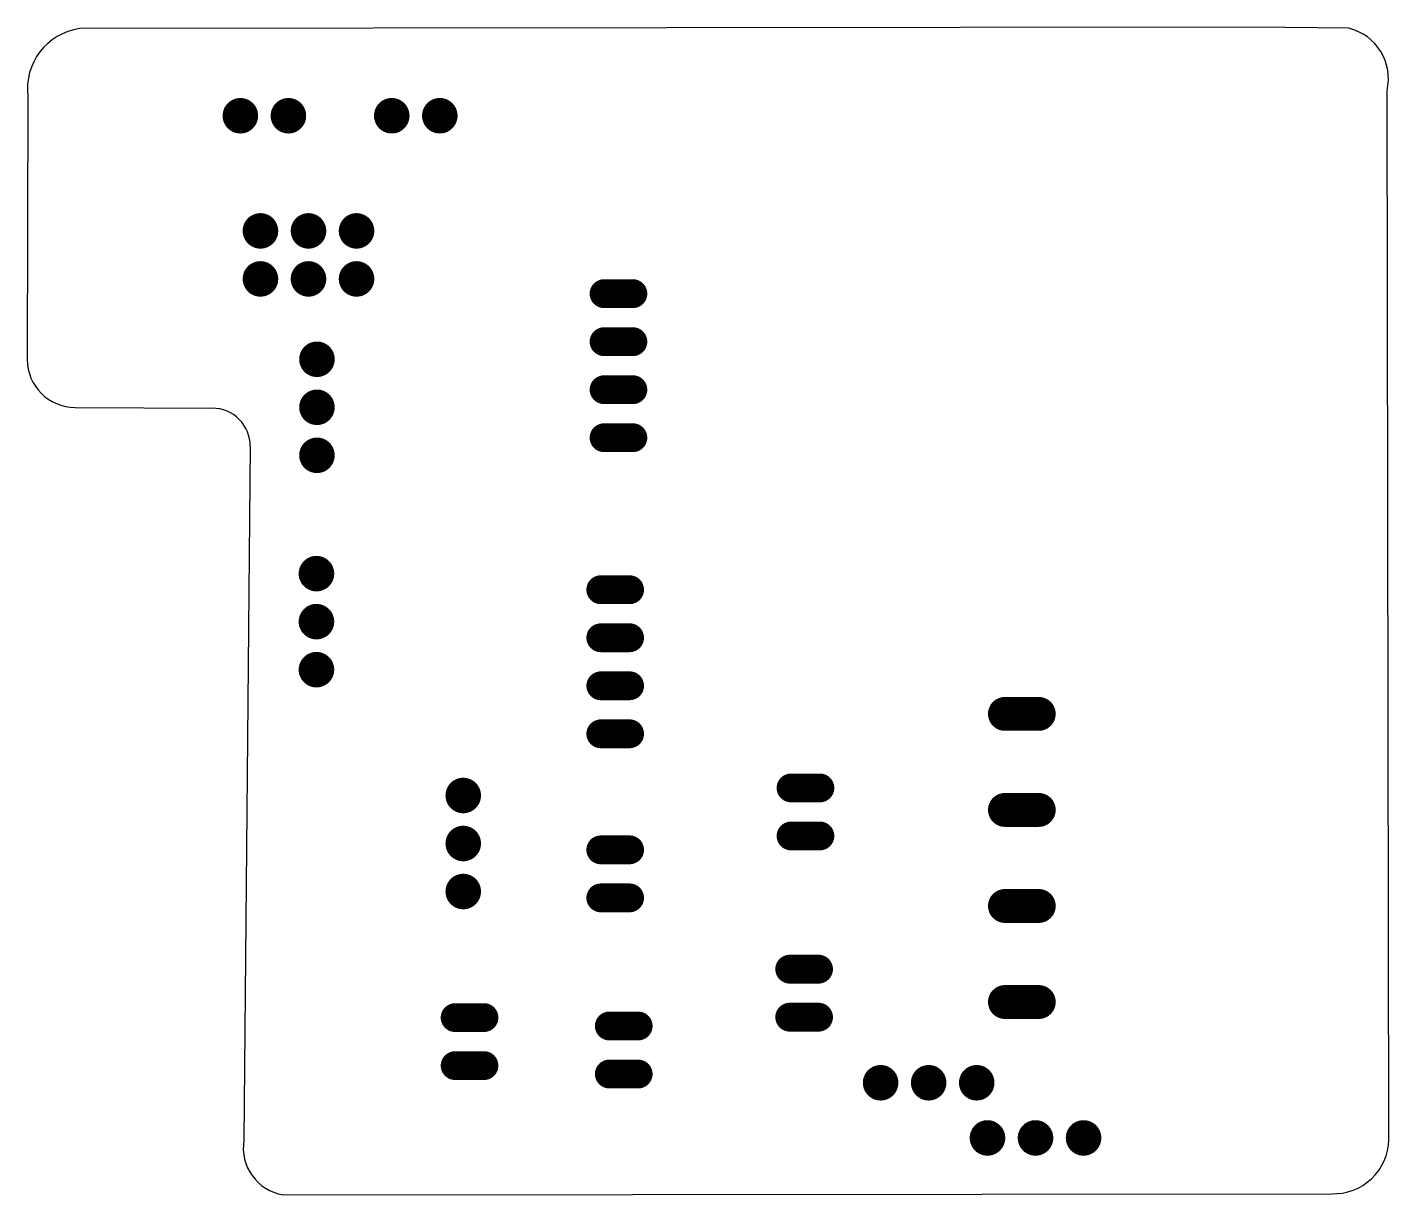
# Model space of a CAD drawing. Extents: x -4.8 to 67.2, y 19.6 to 81.3.
import ezdxf

# ---------------------------------------------------------------- set-up
doc = ezdxf.new("R2010")
doc.units = 0
doc.layers.add('17', color=110, linetype='CONTINUOUS')
doc.layers.add('20', color=31, linetype='CONTINUOUS')

# ---------------------------------------------------------------- blocks, each defined once
blk = doc.blocks.new('ROUNDP')
at = {"const_width": 0.5}
blk.add_lwpolyline([(0, -0.25, 1), (0, 0.25, 1), (0, -0.25)], format="xyb", dxfattribs=at)
blk = doc.blocks.new('LONGP100')
at = {"const_width": 1}
blk.add_lwpolyline([(-0.5, 0), (0.5, 0)], dxfattribs=at)
at = {"const_width": 0.5}
for points in [[(-0.5, 0.25, 1), (-0.5, -0.25)], [(0.5, -0.25, 1), (0.5, 0.25)]]:
    blk.add_lwpolyline(points, format="xyb", dxfattribs=at)

msp = doc.modelspace()

# ---------------------------------------------------------------- linework, layer by layer
at = {"layer": '20'}
for p, q in [((60.0773, 81.3362), (-1.9975, 81.2636)), ((65.0908, 81.2781), (60.0773, 81.3362)), ((67.2087, 22.4928), (67.1153, 77.9785)), ((-4.7317, 77.6765), (-4.7719, 63.7695)), ((-2.2444, 61.2217), (5.0236, 61.1861)), ((7.0138, 59.1679), (6.682, 22.4638)), ((8.7539, 19.58), (64.1887, 19.6353))]:
    msp.add_line(p, q, dxfattribs=at)
for centre, radius, start, end in [((-1.55, 78.0869), 3.2081, 98.0196, 187.3504), ((64.4516, 78.615), 2.7387, 346.5625, 76.5022), ((-2.2317, 63.7619), 2.5402, 179.8288, 269.7136), ((5.0138, 59.186), 2.0001, 359.4815, 89.7167), ((9.1599, 22.0579), 2.5109, 170.6963, 260.6946), ((64.2898, 22.553), 2.9195, 268.0144, 358.8193)]:
    msp.add_arc(centre, radius, start, end, dxfattribs=at)

# ---------------------------------------------------------------- block references
at = {"layer": '17'}
for name, p, xscale, yscale, rotation in [('ROUNDP', (6.4955, 76.653), 1.8796, 1.8796, 270), ('ROUNDP', (6.4955, 76.653), 1.8796, 1.8796, 270), ('ROUNDP', (9.0355, 76.653), 1.8796, 1.8796, 270), ('ROUNDP', (9.0355, 76.653), 1.8796, 1.8796, 270), ('ROUNDP', (14.4994, 76.6542), 1.8796, 1.8796, 270), ('ROUNDP', (14.4994, 76.6542), 1.8796, 1.8796, 270), ('ROUNDP', (17.0394, 76.6542), 1.8796, 1.8796, 270), ('ROUNDP', (17.0394, 76.6542), 1.8796, 1.8796, 270), ('LONGP100', (47.8105, 45.0158), 1.7907, 1.7907, 180), ('LONGP100', (47.8105, 45.0158), 1.7907, 1.7907, 180), ('LONGP100', (47.8105, 39.9358), 1.7907, 1.7907, 180), ('LONGP100', (47.8105, 39.9358), 1.7907, 1.7907, 180), ('LONGP100', (47.8105, 34.8558), 1.7907, 1.7907, 180), ('LONGP100', (47.8105, 34.8558), 1.7907, 1.7907, 180), ('LONGP100', (47.8105, 29.7758), 1.7907, 1.7907, 180), ('LONGP100', (47.8105, 29.7758), 1.7907, 1.7907, 180), ('ROUNDP', (40.3444, 25.5052), 1.8796, 1.8796, 270), ('ROUNDP', (40.3444, 25.5052), 1.8796, 1.8796, 270), ('ROUNDP', (42.8844, 25.5052), 1.8796, 1.8796, 270), ('ROUNDP', (42.8844, 25.5052), 1.8796, 1.8796, 270), ('ROUNDP', (45.4244, 25.5052), 1.8796, 1.8796, 270), ('ROUNDP', (45.4244, 25.5052), 1.8796, 1.8796, 270), ('ROUNDP', (45.9936, 22.5867), 1.8796, 1.8796, 90), ('ROUNDP', (45.9936, 22.5867), 1.8796, 1.8796, 90), ('ROUNDP', (48.5336, 22.5867), 1.8796, 1.8796, 90), ('ROUNDP', (48.5336, 22.5867), 1.8796, 1.8796, 90), ('ROUNDP', (51.0736, 22.5867), 1.8796, 1.8796, 90), ('ROUNDP', (51.0736, 22.5867), 1.8796, 1.8796, 90)]:
    msp.add_blockref(name, p, dxfattribs=dict(at, xscale=xscale, yscale=yscale, rotation=rotation))
for name, p, xscale, yscale in [('ROUNDP', (7.5578, 70.5633), 1.8796, 1.8796), ('ROUNDP', (7.5578, 70.5633), 1.8796, 1.8796), ('ROUNDP', (10.0978, 70.5633), 1.8796, 1.8796), ('ROUNDP', (10.0978, 70.5633), 1.8796, 1.8796), ('ROUNDP', (12.6378, 70.5633), 1.8796, 1.8796), ('ROUNDP', (12.6378, 70.5633), 1.8796, 1.8796), ('ROUNDP', (7.5578, 68.0233), 1.8796, 1.8796), ('ROUNDP', (7.5578, 68.0233), 1.8796, 1.8796), ('ROUNDP', (10.0978, 68.0233), 1.8796, 1.8796), ('ROUNDP', (10.0978, 68.0233), 1.8796, 1.8796), ('ROUNDP', (12.6378, 68.0233), 1.8796, 1.8796), ('ROUNDP', (12.6378, 68.0233), 1.8796, 1.8796), ('LONGP100', (26.4855, 67.2434), 1.524, 1.524), ('LONGP100', (26.4855, 67.2434), 1.524, 1.524), ('LONGP100', (26.4855, 64.7034), 1.524, 1.524), ('LONGP100', (26.4855, 64.7034), 1.524, 1.524), ('ROUNDP', (10.5446, 63.7729), 1.8796, 1.8796), ('ROUNDP', (10.5446, 63.7729), 1.8796, 1.8796), ('LONGP100', (26.4855, 62.1634), 1.524, 1.524), ('LONGP100', (26.4855, 62.1634), 1.524, 1.524), ('ROUNDP', (10.5446, 61.2329), 1.8796, 1.8796), ('ROUNDP', (10.5446, 61.2329), 1.8796, 1.8796), ('LONGP100', (26.4855, 59.6234), 1.524, 1.524), ('LONGP100', (26.4855, 59.6234), 1.524, 1.524), ('ROUNDP', (10.5446, 58.6929), 1.8796, 1.8796), ('ROUNDP', (10.5446, 58.6929), 1.8796, 1.8796), ('ROUNDP', (10.5185, 52.4344), 1.8796, 1.8796), ('ROUNDP', (10.5185, 52.4344), 1.8796, 1.8796), ('LONGP100', (26.3125, 51.5826), 1.524, 1.524), ('LONGP100', (26.3125, 51.5826), 1.524, 1.524), ('ROUNDP', (10.5185, 49.8944), 1.8796, 1.8796), ('ROUNDP', (10.5185, 49.8944), 1.8796, 1.8796), ('LONGP100', (26.3125, 49.0426), 1.524, 1.524), ('LONGP100', (26.3125, 49.0426), 1.524, 1.524), ('ROUNDP', (10.5185, 47.3544), 1.8796, 1.8796), ('ROUNDP', (10.5185, 47.3544), 1.8796, 1.8796), ('LONGP100', (26.3125, 46.5026), 1.524, 1.524), ('LONGP100', (26.3125, 46.5026), 1.524, 1.524), ('LONGP100', (26.3125, 43.9626), 1.524, 1.524), ('LONGP100', (26.3125, 43.9626), 1.524, 1.524), ('LONGP100', (36.3719, 41.0995), 1.524, 1.524), ('LONGP100', (36.3719, 41.0995), 1.524, 1.524), ('ROUNDP', (18.2791, 40.6998), 1.8796, 1.8796), ('ROUNDP', (18.2791, 40.6998), 1.8796, 1.8796), ('ROUNDP', (18.2791, 38.1598), 1.8796, 1.8796), ('ROUNDP', (18.2791, 38.1598), 1.8796, 1.8796), ('LONGP100', (36.3719, 38.5595), 1.524, 1.524), ('LONGP100', (36.3719, 38.5595), 1.524, 1.524), ('LONGP100', (26.3117, 37.8247), 1.524, 1.524), ('LONGP100', (26.3117, 37.8247), 1.524, 1.524), ('ROUNDP', (18.2791, 35.6198), 1.8796, 1.8796), ('ROUNDP', (18.2791, 35.6198), 1.8796, 1.8796), ('LONGP100', (26.3117, 35.2847), 1.524, 1.524), ('LONGP100', (26.3117, 35.2847), 1.524, 1.524), ('LONGP100', (36.3002, 31.5137), 1.524, 1.524), ('LONGP100', (36.3002, 31.5137), 1.524, 1.524), ('LONGP100', (18.6129, 28.9513), 1.524, 1.524), ('LONGP100', (18.6129, 28.9513), 1.524, 1.524), ('LONGP100', (36.3002, 28.9737), 1.524, 1.524), ('LONGP100', (36.3002, 28.9737), 1.524, 1.524), ('LONGP100', (26.7645, 28.5076), 1.524, 1.524), ('LONGP100', (26.7645, 28.5076), 1.524, 1.524), ('LONGP100', (18.6129, 26.4113), 1.524, 1.524), ('LONGP100', (18.6129, 26.4113), 1.524, 1.524), ('LONGP100', (26.7645, 25.9676), 1.524, 1.524), ('LONGP100', (26.7645, 25.9676), 1.524, 1.524)]:
    msp.add_blockref(name, p, dxfattribs=dict(at, xscale=xscale, yscale=yscale))

doc.saveas('drawing.dxf')
